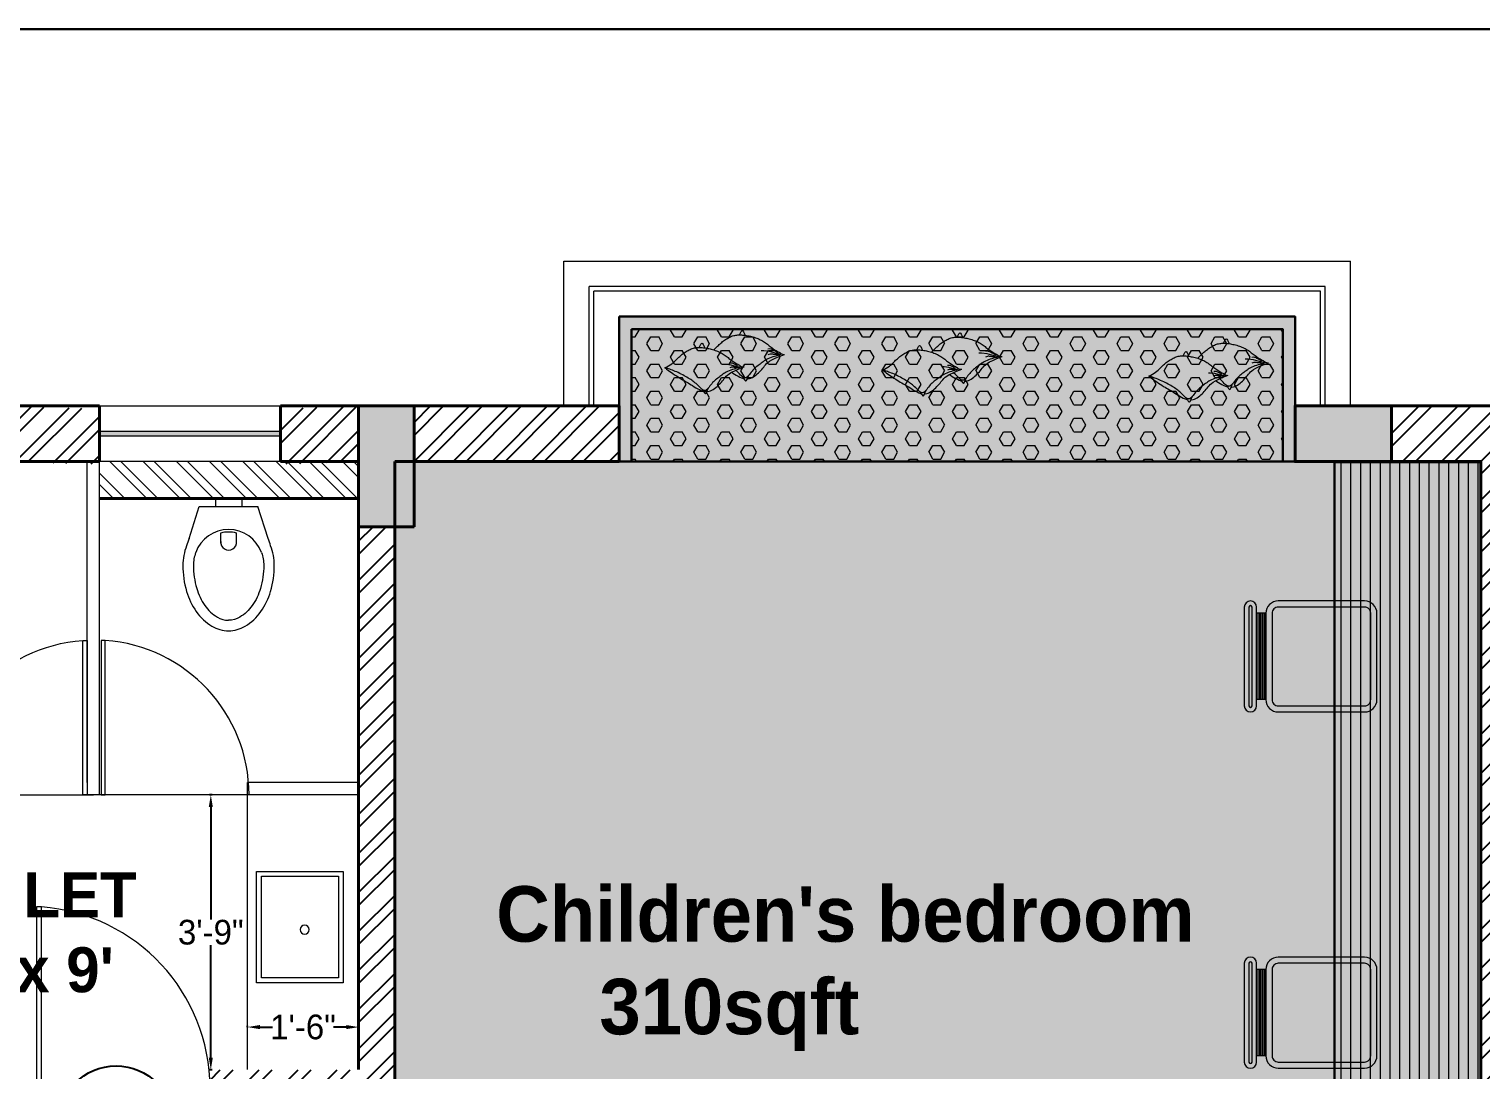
# Model space of a CAD drawing. Header units: feet. Extents: x 3576 to 8206, y -9151 to -6616.
# Drawn here: x 7391.1 to 7626.5, y -8132.9 to -7964.2 of the extents above; entities that cross this region are included whole.
import ezdxf

# ---------------------------------------------------------------- set-up
doc = ezdxf.new("R2010")
doc.units = ezdxf.units.FT
doc.header["$PDMODE"] = 2
doc.layers.get('0').update_dxf_attribs({"linetype": 'CONTINUOUS', "lineweight": 40})
doc.layers.get('Defpoints').update_dxf_attribs({"color": 90, "linetype": 'CONTINUOUS'})
for name, color, linetype, lineweight in [('1fr', 233, 'CONTINUOUS', 5), ('A-GFLR-MBND', 12, 'CONTINUOUS', 5), ('COLUMN', 254, 'CONTINUOUS', 30), ('d&w s', 240, 'CONTINUOUS', 0), ('furni', 36, 'CONTINUOUS', 20), ('Glass', 150, 'CONTINUOUS', 20), ('H2', 7, 'CONTINUOUS', 5), ('HACHT', 8, 'CONTINUOUS', 9), ('SANITARY WARE', 253, 'CONTINUOUS', 20), ('Wall1', 7, 'CONTINUOUS', 40), ('WINDOW', 180, 'CONTINUOUS', 9)]:
    doc.layers.add(name, color=color, linetype=linetype, lineweight=lineweight)
for name, color, linetype, lineweight, true_color in [('dimension', 7, 'CONTINUOUS', 5, 0x2b17de), ('F HATCH', 7, 'CONTINUOUS', 9, 0xae8d6f), ('h12', 7, 'CONTINUOUS', 5, 0x81cdee)]:
    doc.layers.add(name, color=color, linetype=linetype, lineweight=lineweight, true_color=true_color)
doc.styles.add('ROMANS', font='sanss___.ttf')
doc.styles.get("Standard").update_dxf_attribs({"font": 'GOTHIC.TTF'})
doc.dimstyles.new('dinesh', dxfattribs={"dimtxt": 4, "dimasz": 2, "dimexe": 0.2, "dimexo": 0.1, "dimgap": 0, "dimtad": 0, "dimtih": 1, "dimtoh": 1, "dimdec": 0, "dimzin": 0, "dimdsep": 46, "dimlunit": 4, "dimtxsty": 'Standard', "dimcen": 0, "dimclrd": 251, "dimclre": 251, "dimclrt": 256, "dimadec": 0, "dimazin": 0, "dimtfac": 0.5, "dimtdec": 0, "dimtofl": 0, "dimtmove": 0, "dimatfit": 2, "dimfxl": 0, "dimtolj": 1, "dimtzin": 0, "dimarcsym": 0})
pattern_1 = [(45, (7414.2005, -8034.3145), (-3.1626, 3.1626), []), (45, (7416.309, -8034.3145), (-3.1626, 3.1626), [])]

# ---------------------------------------------------------------- blocks, each defined once
blk = doc.blocks.new('d1')
at = {"color": 8, "lineweight": 0}
blk.add_lwpolyline([(6604.4634, 416.9161, 0.392554), (6605.3019, 416.0161)], format="xyb", dxfattribs=at)
blk.add_lwpolyline([(6604.4634, 416.9161), (6605.3634, 416.9161)], dxfattribs=at)
at = {"color": 1, "lineweight": 0}
blk.add_lwpolyline([(6605.3269, 416.0161), (6605.3269, 416.9161), (6605.3019, 416.9161), (6605.3019, 416.0161)], close=True, dxfattribs=at)
blk = doc.blocks.new('V-ch')
at = {"layer": '1fr'}
for p, q in [((-10.1, 7.83), (-11.6, 7.83)), ((-11.35, -6.17), (-11.35, 7.83)), ((-11.1, -6.17), (-11.1, 7.83)), ((-10.85, -6.17), (-10.85, 7.83)), ((-10.6, -6.17), (-10.6, 7.83)), ((-10.35, -6.17), (-10.35, 7.83)), ((-10.1, -6.17), (-10.1, 7.83)), ((-10.1, -6.17), (-11.6, -6.17))]:
    blk.add_line(p, q, dxfattribs=at)
for points in [[(-11.6, 8.83, 1), (-13.6, 8.83), (-13.6, -7.17, 1), (-11.6, -7.17)], [(-8.1, -8.17), (5.9, -8.17, 0.414214), (7.9, -6.17), (7.9, 7.83, 0.414214), (5.9, 9.83), (-8.1, 9.83, 0.414214), (-10.1, 7.83), (-10.1, -6.17, 0.414214)], [(-12.35, 8.83, 1), (-12.85, 8.83), (-12.85, -7.17, 1), (-12.35, -7.17)], [(-8.1, -7.17), (5.9, -7.17, 0.414214), (6.9, -6.17), (6.9, 7.83, 0.414214), (5.9, 8.83), (-8.1, 8.83, 0.414214), (-9.1, 7.83), (-9.1, -6.17, 0.414214)]]:
    blk.add_lwpolyline(points, format="xyb", close=True, dxfattribs=at)
blk = doc.blocks.new('hnj')
h = blk.add_hatch(color=254)
h.set_gradient(color1=(248, 219, 211), one_color=1, tint=1, name='CYLINDER')
h.paths.add_polyline_path([(9976.03, -2786.45), (9976.23, -2786.33), (9976.33, -2786.21), (9976.32, -2786.08), (9976.23, -2785.96), (9976.06, -2785.83), (9975.84, -2785.69), (9975.57, -2785.54), (9975.28, -2785.38), (9974.98, -2785.22), (9974.68, -2785.04), (9974.38, -2784.84), (9974.08, -2784.64), (9973.79, -2784.43), (9973.5, -2784.22), (9973.21, -2784), (9972.92, -2783.78), (9972.63, -2783.56), (9972.34, -2783.34), (9972.05, -2783.12), (9971.76, -2782.91), (9971.46, -2782.71), (9971.16, -2782.51), (9970.85, -2782.32), (9970.53, -2782.13), (9970.2, -2781.96), (9969.86, -2781.8), (9969.51, -2781.65), (9969.15, -2781.51), (9968.79, -2781.38), (9968.41, -2781.26), (9968.03, -2781.15), (9967.65, -2781.05), (9967.26, -2780.95), (9966.88, -2780.86), (9966.49, -2780.78), (9966.1, -2780.71), (9965.72, -2780.65), (9965.34, -2780.61), (9964.97, -2780.57), (9964.6, -2780.54), (9964.25, -2780.53), (9963.9, -2780.52), (9963.57, -2780.54), (9963.24, -2780.57), (9962.92, -2780.61), (9962.61, -2780.67), (9962.3, -2780.74), (9961.99, -2780.84), (9961.68, -2780.95), (9961.37, -2781.08), (9961.05, -2781.23), (9960.74, -2781.39), (9960.43, -2781.56), (9960.13, -2781.75), (9959.84, -2781.94), (9959.55, -2782.14), (9959.27, -2782.35), (9959, -2782.55), (9958.74, -2782.76), (9958.48, -2782.98), (9958.23, -2783.2), (9957.98, -2783.43), (9957.72, -2783.67), (9957.45, -2783.93), (9957.17, -2784.2), (9956.88, -2784.48), (9956.56, -2784.78), (9956.31, -2785), (9956.39, -2785.02), (9956.76, -2785.14), (9957.13, -2785.27), (9957.49, -2785.41), (9957.84, -2785.56), (9958.17, -2785.72), (9958.5, -2785.89), (9958.82, -2786.08), (9959.13, -2786.27), (9959.44, -2786.47), (9959.73, -2786.67), (9960.03, -2786.88), (9960.32, -2787.1), (9960.6, -2787.32), (9960.89, -2787.54), (9961.18, -2787.76), (9961.47, -2787.98), (9961.76, -2788.19), (9962.06, -2788.4), (9962.35, -2788.6), (9962.65, -2788.8), (9962.95, -2788.98), (9963.26, -2789.15), (9963.55, -2789.3), (9963.81, -2789.45), (9964.04, -2789.59), (9964.2, -2789.72), (9964.25, -2789.78, 0.18108), (9965.46, -2790.09), (9963.87, -2790.69), (9962.89, -2791.11), (9963.09, -2791.28), (9963.4, -2791.57), (9963.7, -2791.87), (9964, -2792.18), (9964.3, -2792.49), (9964.6, -2792.78), (9964.89, -2793.02), (9965.18, -2793.21), (9965.46, -2793.33), (9965.73, -2793.36), (9965.99, -2793.3), (9966.24, -2793.15), (9966.49, -2792.93), (9966.74, -2792.65), (9966.99, -2792.34), (9967.24, -2792), (9967.5, -2791.66), (9967.77, -2791.32), (9968.05, -2791.01), (9968.34, -2790.72), (9968.63, -2790.44), (9968.93, -2790.18), (9969.24, -2789.93), (9969.55, -2789.69), (9969.85, -2789.45), (9970.16, -2789.22), (9970.46, -2788.98), (9970.77, -2788.75), (9971.08, -2788.52), (9971.4, -2788.29), (9971.75, -2788.07), (9972.12, -2787.85), (9972.52, -2787.65), (9972.95, -2787.46), (9973.43, -2787.29), (9973.92, -2787.12), (9974.42, -2786.97), (9974.9, -2786.83), (9975.34, -2786.7), (9975.72, -2786.57)])
h.paths.add_polyline_path([(9961.47, -2787.98), (9961.18, -2787.76), (9960.89, -2787.54), (9960.6, -2787.32), (9960.32, -2787.1), (9960.03, -2786.88), (9959.73, -2786.67), (9959.44, -2786.47), (9959.13, -2786.27), (9958.82, -2786.08), (9958.5, -2785.89), (9958.17, -2785.72), (9957.84, -2785.56), (9957.49, -2785.41), (9957.13, -2785.27), (9956.76, -2785.14), (9956.39, -2785.02), (9956.01, -2784.91), (9955.63, -2784.81), (9955.24, -2784.71), (9954.85, -2784.62), (9954.46, -2784.55), (9954.08, -2784.48), (9953.69, -2784.42), (9953.31, -2784.37), (9952.94, -2784.33), (9952.58, -2784.3), (9952.22, -2784.29), (9951.88, -2784.29), (9951.55, -2784.3), (9951.22, -2784.33), (9950.9, -2784.37), (9950.58, -2784.43), (9950.27, -2784.51), (9949.96, -2784.6), (9949.65, -2784.71), (9949.34, -2784.84), (9949.03, -2784.99), (9948.72, -2785.15), (9948.41, -2785.33), (9948.11, -2785.51), (9947.81, -2785.7), (9947.52, -2785.9), (9947.24, -2786.11), (9946.97, -2786.31), (9946.71, -2786.52), (9946.46, -2786.74), (9946.21, -2786.96), (9945.95, -2787.19), (9945.69, -2787.43), (9945.43, -2787.69), (9945.15, -2787.96), (9944.85, -2788.24), (9944.54, -2788.54), (9944.2, -2788.84), (9943.82, -2789.15), (9943.39, -2789.45), (9942.91, -2789.76), (9942.38, -2790.05), (9941.76, -2790.34), (9942, -2790.41), (9942.04, -2790.42), (9942.17, -2790.45), (9942.36, -2790.51), (9942.61, -2790.59), (9942.91, -2790.68), (9943.24, -2790.79), (9943.61, -2790.92), (9944.01, -2791.06), (9944.44, -2791.22), (9944.87, -2791.4), (9945.32, -2791.59), (9945.77, -2791.79), (9946.22, -2792.01), (9946.66, -2792.23), (9947.1, -2792.46), (9947.53, -2792.7), (9947.95, -2792.94), (9948.35, -2793.17), (9948.74, -2793.41), (9949.11, -2793.63), (9949.47, -2793.85), (9949.81, -2794.07), (9950.13, -2794.3), (9950.45, -2794.53), (9950.76, -2794.78), (9951.07, -2795.04), (9951.37, -2795.33), (9951.68, -2795.63), (9951.98, -2795.95), (9952.28, -2796.25), (9952.57, -2796.54), (9952.87, -2796.78), (9953.15, -2796.97), (9953.43, -2797.09), (9953.7, -2797.13), (9953.96, -2797.06), (9954.22, -2796.91), (9954.47, -2796.69), (9954.72, -2796.42), (9954.97, -2796.1), (9955.22, -2795.76), (9955.48, -2795.42), (9955.75, -2795.08), (9956.02, -2794.77), (9956.31, -2794.48), (9956.61, -2794.2), (9956.91, -2793.94), (9957.21, -2793.69), (9957.52, -2793.45), (9957.83, -2793.22), (9958.13, -2792.98), (9958.44, -2792.74), (9958.74, -2792.51), (9959.05, -2792.28), (9959.38, -2792.05), (9959.72, -2791.83), (9960.09, -2791.61), (9960.49, -2791.41), (9960.93, -2791.22), (9961.4, -2791.05), (9961.9, -2790.89), (9962.39, -2790.74), (9962.87, -2790.59), (9963.31, -2790.46), (9963.7, -2790.33), (9964, -2790.21), (9964.21, -2790.09), (9964.3, -2789.97), (9964.3, -2789.84), (9964.2, -2789.72), (9964.04, -2789.59), (9963.81, -2789.45), (9963.55, -2789.3), (9963.26, -2789.15), (9962.95, -2788.98), (9962.65, -2788.8), (9962.35, -2788.6), (9962.06, -2788.4), (9961.76, -2788.19)])
h = blk.add_hatch(color=254)
h.set_gradient(color1=(248, 219, 211), one_color=1, tint=1, name='CYLINDER')
h.paths.add_polyline_path([(9970.66, -2790.82), (9970.95, -2790.48), (9971.24, -2790.13), (9971.51, -2789.79), (9971.77, -2789.45), (9972.07, -2789.1), (9972.46, -2788.74), (9972.98, -2788.35), (9973.7, -2787.93), (9974.65, -2787.46), (9975.9, -2786.93), (9977.49, -2786.33, -0.18108), (9976.27, -2786.02), (9976.32, -2786.08), (9976.33, -2786.21), (9976.23, -2786.33), (9976.03, -2786.45), (9975.72, -2786.57), (9975.34, -2786.7), (9974.9, -2786.83), (9974.42, -2786.97), (9973.92, -2787.12), (9973.43, -2787.29), (9972.95, -2787.46), (9972.52, -2787.65), (9972.12, -2787.85), (9971.75, -2788.07), (9971.4, -2788.29), (9971.08, -2788.52), (9970.77, -2788.75), (9970.46, -2788.98), (9970.16, -2789.22), (9969.85, -2789.45), (9969.55, -2789.69), (9969.24, -2789.93), (9968.93, -2790.18), (9968.63, -2790.44), (9968.34, -2790.72), (9968.05, -2791.01), (9967.77, -2791.32), (9967.5, -2791.66), (9967.24, -2792), (9966.99, -2792.34), (9966.74, -2792.65), (9966.62, -2792.79), (9966.41, -2793.42), (9966.33, -2793.66), (9966.56, -2793.65), (9967, -2793.56), (9967.43, -2793.42), (9967.84, -2793.23), (9968.23, -2793), (9968.62, -2792.74), (9968.99, -2792.45), (9969.34, -2792.15), (9969.69, -2791.83), (9970.03, -2791.5), (9970.35, -2791.17)])
h.paths.add_polyline_path([(9963.7, -2791.87), (9963.4, -2791.57), (9963.09, -2791.28), (9962.89, -2791.11), (9962.63, -2791.22), (9961.72, -2791.67), (9962.08, -2791.9), (9962.57, -2792.21), (9963.08, -2792.52), (9963.59, -2792.81), (9964.11, -2793.09), (9964.62, -2793.32), (9965.13, -2793.51), (9965.28, -2793.54), (9965.33, -2793.63), (9965.59, -2794), (9965.79, -2794.22), (9965.96, -2794.27), (9966.1, -2794.15), (9966.25, -2793.87), (9966.41, -2793.42), (9966.62, -2792.79), (9966.49, -2792.93), (9966.24, -2793.15), (9965.99, -2793.3), (9965.73, -2793.36), (9965.46, -2793.33), (9965.18, -2793.21), (9964.89, -2793.02), (9964.6, -2792.78), (9964.3, -2792.49), (9964, -2792.18)])
h.paths.add_polyline_path([(9961.67, -2791.69), (9962.63, -2791.22), (9963.87, -2790.69), (9965.46, -2790.09, -0.18108), (9964.25, -2789.78), (9964.3, -2789.84), (9964.3, -2789.97), (9964.21, -2790.09), (9964, -2790.21), (9963.7, -2790.33), (9963.31, -2790.46), (9962.87, -2790.59), (9962.39, -2790.74), (9961.9, -2790.89), (9961.4, -2791.05), (9960.93, -2791.22), (9960.49, -2791.41), (9960.09, -2791.61), (9959.72, -2791.83), (9959.38, -2792.05), (9959.05, -2792.28), (9958.74, -2792.51), (9958.44, -2792.74), (9958.13, -2792.98), (9957.83, -2793.22), (9957.52, -2793.45), (9957.21, -2793.69), (9956.91, -2793.94), (9956.61, -2794.2), (9956.31, -2794.48), (9956.02, -2794.77), (9955.75, -2795.08), (9955.48, -2795.42), (9955.22, -2795.76), (9954.97, -2796.1), (9954.72, -2796.42), (9954.59, -2796.55), (9954.39, -2797.18), (9954.3, -2797.42), (9954.53, -2797.41), (9954.98, -2797.32), (9955.4, -2797.18), (9955.81, -2796.99), (9956.21, -2796.76), (9956.59, -2796.5), (9956.96, -2796.22), (9957.32, -2795.91), (9957.67, -2795.59), (9958, -2795.26), (9958.32, -2794.93), (9958.63, -2794.58), (9958.93, -2794.24), (9959.21, -2793.89), (9959.48, -2793.55), (9959.74, -2793.21), (9960.04, -2792.86), (9960.43, -2792.5), (9960.96, -2792.11)])
h.paths.add_polyline_path([(9950.13, -2794.3), (9949.81, -2794.07), (9949.47, -2793.85), (9949.11, -2793.63), (9948.74, -2793.41), (9948.35, -2793.17), (9947.95, -2792.94), (9947.53, -2792.7), (9947.1, -2792.46), (9946.66, -2792.23), (9946.22, -2792.01), (9945.77, -2791.79), (9945.32, -2791.59), (9944.87, -2791.4), (9944.44, -2791.22), (9944.01, -2791.06), (9943.61, -2790.92), (9943.24, -2790.79), (9942.91, -2790.68), (9942.61, -2790.59), (9942.36, -2790.51), (9942.17, -2790.45), (9942.04, -2790.42), (9941.96, -2790.41), (9941.95, -2790.43), (9942, -2790.48), (9942.12, -2790.57), (9942.31, -2790.71), (9942.57, -2790.9), (9942.9, -2791.14), (9943.29, -2791.41), (9943.73, -2791.73), (9944.2, -2792.06), (9944.7, -2792.4), (9945.21, -2792.74), (9945.71, -2793.07), (9946.19, -2793.38), (9946.65, -2793.67), (9947.08, -2793.92), (9947.5, -2794.16), (9947.91, -2794.39), (9948.31, -2794.62), (9948.72, -2794.85), (9949.15, -2795.1), (9949.59, -2795.37), (9950.06, -2795.66), (9950.55, -2795.97), (9951.05, -2796.28), (9951.57, -2796.57), (9952.08, -2796.85), (9952.6, -2797.08), (9953.11, -2797.27), (9953.25, -2797.3), (9953.31, -2797.39), (9953.57, -2797.76), (9953.77, -2797.98), (9953.93, -2798.03), (9954.08, -2797.92), (9954.22, -2797.63), (9954.39, -2797.18), (9954.59, -2796.55), (9954.47, -2796.69), (9954.22, -2796.91), (9953.96, -2797.06), (9953.7, -2797.13), (9953.43, -2797.09), (9953.15, -2796.97), (9952.87, -2796.78), (9952.57, -2796.54), (9952.28, -2796.25), (9951.98, -2795.95), (9951.68, -2795.63), (9951.37, -2795.33), (9951.07, -2795.04), (9950.76, -2794.78), (9950.45, -2794.53)])
at = {"lineweight": 5}
h = blk.add_hatch(dxfattribs=at)
h.set_pattern_fill('AR-SAND', color=65, scale=0.2, style=0)
h.set_pattern_definition([(37.5, (9903.2384, -2852.0086), (-0.0125987, 0.3853648), [0, -0.304, 0, -0.34, 0, -0.325]), (7.5, (9903.2384, -2852.0086), (0.3539553, 0.5644292), [0, -0.164, 0, -0.274, 0, -0.105]), (327.5, (9902.9924, -2852.0086), (0.6228284, 0.0011318), [0, -0.1, 0, -0.36, 0, -0.47]), (317.5, (9902.9924, -2852.0086), (0.6012253, 0.175535), [0, -0.05, 0, -0.236, 0, -0.27])])
h.paths.add_polyline_path([(9972.48, -2789.61, -0.072576), (9977.49, -2786.33), (9975.9, -2786.93), (9974.65, -2787.46), (9973.7, -2787.93), (9972.98, -2788.35), (9972.46, -2788.74), (9972.07, -2789.1), (9971.77, -2789.45), (9971.51, -2789.79), (9971.24, -2790.13), (9970.95, -2790.48), (9970.66, -2790.82), (9970.35, -2791.17), (9970.03, -2791.5), (9969.69, -2791.83), (9969.34, -2792.15), (9968.99, -2792.45), (9968.62, -2792.74), (9968.23, -2793), (9967.84, -2793.23), (9967.43, -2793.42), (9967, -2793.56), (9966.56, -2793.65), (9966.33, -2793.66), (9966.25, -2793.87, 0.336829)])
h.paths.add_polyline_path([(9962.57, -2792.21), (9962.08, -2791.9), (9961.72, -2791.67), (9961.67, -2791.69), (9960.96, -2792.11), (9960.43, -2792.5), (9960.04, -2792.86), (9959.74, -2793.21), (9959.48, -2793.55), (9959.21, -2793.89), (9958.93, -2794.24), (9958.63, -2794.58), (9958.32, -2794.93), (9958, -2795.26), (9957.67, -2795.59), (9957.59, -2795.66, -0.142492), (9963.59, -2792.81), (9963.08, -2792.52)])
at = {"color": 65}
blk.add_line((9942, -2790.41), (9941.76, -2790.34), dxfattribs=at)
at = {"color": 65, "lineweight": 5}
for points in [[(9952.04, -2784.28), (9952.3, -2783.72), (9952.51, -2783.32), (9952.68, -2783.08), (9952.84, -2783.01), (9953, -2783.1), (9953.18, -2783.36), (9953.4, -2783.79), (9953.68, -2784.39)], [(9956.31, -2785), (9956.56, -2784.78), (9956.88, -2784.48), (9957.17, -2784.2), (9957.45, -2783.93), (9957.72, -2783.67), (9957.98, -2783.43), (9958.23, -2783.2), (9958.48, -2782.98), (9958.74, -2782.76), (9959, -2782.55), (9959.27, -2782.35), (9959.55, -2782.14), (9959.84, -2781.94), (9960.13, -2781.75), (9960.43, -2781.56), (9960.74, -2781.39), (9961.05, -2781.23), (9961.37, -2781.08), (9961.68, -2780.95), (9961.99, -2780.84), (9962.3, -2780.74), (9962.61, -2780.67), (9962.92, -2780.61), (9963.24, -2780.57), (9963.57, -2780.54), (9963.9, -2780.52), (9964.25, -2780.53), (9964.6, -2780.54), (9964.97, -2780.57), (9965.34, -2780.61), (9965.72, -2780.65), (9966.1, -2780.71), (9966.49, -2780.78), (9966.88, -2780.86), (9967.26, -2780.95), (9967.65, -2781.05), (9968.03, -2781.15), (9968.41, -2781.26), (9968.79, -2781.38), (9969.15, -2781.51), (9969.51, -2781.65), (9969.86, -2781.8), (9970.2, -2781.96), (9970.53, -2782.13), (9970.85, -2782.32), (9971.16, -2782.51), (9971.46, -2782.71), (9971.76, -2782.91), (9972.05, -2783.12), (9972.34, -2783.34), (9972.63, -2783.56), (9972.92, -2783.78), (9973.21, -2784), (9973.5, -2784.22), (9973.79, -2784.43), (9974.08, -2784.64), (9974.38, -2784.84), (9974.68, -2785.04), (9974.98, -2785.22), (9975.28, -2785.38), (9975.57, -2785.54), (9975.84, -2785.69), (9976.06, -2785.83), (9976.23, -2785.96), (9976.32, -2786.08), (9976.33, -2786.21), (9976.23, -2786.33), (9976.03, -2786.45), (9975.72, -2786.57), (9975.34, -2786.7), (9974.9, -2786.83), (9974.42, -2786.97), (9973.92, -2787.12), (9973.43, -2787.29), (9972.95, -2787.46), (9972.52, -2787.65), (9972.12, -2787.85), (9971.75, -2788.07), (9971.4, -2788.29), (9971.08, -2788.52), (9970.77, -2788.75), (9970.46, -2788.98), (9970.16, -2789.22), (9969.85, -2789.45), (9969.55, -2789.69), (9969.24, -2789.93), (9968.93, -2790.18), (9968.63, -2790.44), (9968.34, -2790.72), (9968.05, -2791.01), (9967.77, -2791.32), (9967.5, -2791.66), (9967.24, -2792), (9966.99, -2792.34), (9966.74, -2792.65), (9966.49, -2792.93), (9966.24, -2793.15), (9965.99, -2793.3), (9965.73, -2793.36), (9965.46, -2793.33), (9965.18, -2793.21), (9964.89, -2793.02), (9964.6, -2792.78), (9964.3, -2792.49), (9964, -2792.18), (9963.7, -2791.87), (9963.4, -2791.57), (9963.09, -2791.28), (9962.85, -2791.07)], [(9964.06, -2780.52), (9964.33, -2779.96), (9964.54, -2779.56), (9964.71, -2779.32), (9964.86, -2779.25), (9965.02, -2779.34), (9965.2, -2779.6), (9965.42, -2780.03), (9965.71, -2780.63)], [(9941.76, -2790.34), (9942.38, -2790.05), (9942.91, -2789.76), (9943.39, -2789.45), (9943.82, -2789.15), (9944.2, -2788.84), (9944.54, -2788.54), (9944.85, -2788.24), (9945.15, -2787.96), (9945.43, -2787.69), (9945.69, -2787.43), (9945.95, -2787.19), (9946.21, -2786.96), (9946.46, -2786.74), (9946.71, -2786.52), (9946.97, -2786.31), (9947.24, -2786.11), (9947.52, -2785.9), (9947.81, -2785.7), (9948.11, -2785.51), (9948.41, -2785.33), (9948.72, -2785.15), (9949.03, -2784.99), (9949.34, -2784.84), (9949.65, -2784.71), (9949.96, -2784.6), (9950.27, -2784.51), (9950.58, -2784.43), (9950.9, -2784.37), (9951.22, -2784.33), (9951.55, -2784.3), (9951.88, -2784.29), (9952.22, -2784.29), (9952.58, -2784.3), (9952.94, -2784.33), (9953.31, -2784.37), (9953.69, -2784.42), (9954.08, -2784.48), (9954.46, -2784.55), (9954.85, -2784.62), (9955.24, -2784.71), (9955.63, -2784.81), (9956.01, -2784.91), (9956.39, -2785.02), (9956.76, -2785.14), (9957.13, -2785.27), (9957.49, -2785.41), (9957.84, -2785.56), (9958.17, -2785.72), (9958.5, -2785.89), (9958.82, -2786.08), (9959.13, -2786.27), (9959.44, -2786.47), (9959.73, -2786.67), (9960.03, -2786.88), (9960.32, -2787.1), (9960.6, -2787.32), (9960.89, -2787.54), (9961.18, -2787.76), (9961.47, -2787.98), (9961.76, -2788.19), (9962.06, -2788.4), (9962.35, -2788.6), (9962.65, -2788.8), (9962.95, -2788.98), (9963.26, -2789.15), (9963.55, -2789.3), (9963.81, -2789.45), (9964.04, -2789.59), (9964.2, -2789.72), (9964.3, -2789.84), (9964.3, -2789.97), (9964.21, -2790.09), (9964, -2790.21), (9963.7, -2790.33), (9963.31, -2790.46), (9962.87, -2790.59), (9962.39, -2790.74), (9961.9, -2790.89), (9961.4, -2791.05), (9960.93, -2791.22), (9960.49, -2791.41), (9960.09, -2791.61), (9959.72, -2791.83), (9959.38, -2792.05), (9959.05, -2792.28), (9958.74, -2792.51), (9958.44, -2792.74), (9958.13, -2792.98), (9957.83, -2793.22), (9957.52, -2793.45), (9957.21, -2793.69), (9956.91, -2793.94), (9956.61, -2794.2), (9956.31, -2794.48), (9956.02, -2794.77), (9955.75, -2795.08), (9955.48, -2795.42), (9955.22, -2795.76), (9954.97, -2796.1), (9954.72, -2796.42), (9954.47, -2796.69), (9954.22, -2796.91), (9953.96, -2797.06), (9953.7, -2797.13), (9953.43, -2797.09), (9953.15, -2796.97), (9952.87, -2796.78), (9952.57, -2796.54), (9952.28, -2796.25), (9951.98, -2795.95), (9951.68, -2795.63), (9951.37, -2795.33), (9951.07, -2795.04), (9950.76, -2794.78), (9950.45, -2794.53), (9950.13, -2794.3), (9949.81, -2794.07), (9949.47, -2793.85), (9949.11, -2793.63), (9948.74, -2793.41), (9948.35, -2793.17), (9947.95, -2792.94), (9947.53, -2792.7), (9947.1, -2792.46), (9946.66, -2792.23), (9946.22, -2792.01), (9945.77, -2791.79), (9945.32, -2791.59), (9944.87, -2791.4), (9944.44, -2791.22), (9944.01, -2791.06), (9943.61, -2790.92), (9943.24, -2790.79), (9942.91, -2790.68), (9942.61, -2790.59), (9942.36, -2790.51), (9942.17, -2790.45), (9942.04, -2790.42), (9941.96, -2790.41), (9941.95, -2790.43), (9942, -2790.48), (9942.12, -2790.57), (9942.31, -2790.71), (9942.57, -2790.9), (9942.9, -2791.14), (9943.29, -2791.41), (9943.73, -2791.73), (9944.2, -2792.06), (9944.7, -2792.4), (9945.21, -2792.74), (9945.71, -2793.07), (9946.19, -2793.38), (9946.65, -2793.67), (9947.08, -2793.92), (9947.5, -2794.16), (9947.91, -2794.39), (9948.31, -2794.62), (9948.72, -2794.85), (9949.15, -2795.1), (9949.59, -2795.37), (9950.06, -2795.66), (9950.55, -2795.97), (9951.05, -2796.28), (9951.57, -2796.57), (9952.08, -2796.85), (9952.6, -2797.08), (9953.11, -2797.27), (9953.3, -2797.31)], [(9966.33, -2793.66), (9966.56, -2793.65), (9967, -2793.56), (9967.43, -2793.42), (9967.84, -2793.23), (9968.23, -2793), (9968.62, -2792.74), (9968.99, -2792.45), (9969.34, -2792.15), (9969.69, -2791.83), (9970.03, -2791.5), (9970.35, -2791.17), (9970.66, -2790.82), (9970.95, -2790.48), (9971.24, -2790.13), (9971.51, -2789.79), (9971.77, -2789.45), (9972.07, -2789.1), (9972.46, -2788.74), (9972.98, -2788.35), (9973.7, -2787.93), (9974.65, -2787.46), (9975.9, -2786.93), (9977.49, -2786.33)], [(9976.28, -2786.27), (9975.06, -2786.09), (9972.95, -2785.51), (9971.3, -2785.32), (9970.49, -2785.32)], [(9954.3, -2797.42), (9954.53, -2797.41), (9954.98, -2797.32), (9955.4, -2797.18), (9955.81, -2796.99), (9956.21, -2796.76), (9956.59, -2796.5), (9956.96, -2796.22), (9957.32, -2795.91), (9957.67, -2795.59), (9958, -2795.26), (9958.32, -2794.93), (9958.63, -2794.58), (9958.93, -2794.24), (9959.21, -2793.89), (9959.48, -2793.55), (9959.74, -2793.21), (9960.04, -2792.86), (9960.43, -2792.5), (9960.96, -2792.11), (9961.67, -2791.69), (9962.63, -2791.22), (9963.87, -2790.69), (9965.46, -2790.09)], [(9964.17, -2790.16), (9963.2, -2790.02), (9961.51, -2789.55), (9960.19, -2789.4), (9959.54, -2789.4)], [(9961.71, -2791.67), (9962.08, -2791.9), (9962.57, -2792.21), (9963.08, -2792.52), (9963.59, -2792.81), (9964.11, -2793.09), (9964.62, -2793.32), (9965.13, -2793.51), (9965.28, -2793.54)], [(9965, -2793.11), (9965.33, -2793.63), (9965.59, -2794), (9965.79, -2794.22), (9965.96, -2794.27), (9966.1, -2794.15), (9966.25, -2793.87), (9966.41, -2793.42), (9966.62, -2792.79)], [(9952.98, -2796.87), (9953.31, -2797.39), (9953.57, -2797.76), (9953.77, -2797.98), (9953.93, -2798.03), (9954.08, -2797.92), (9954.22, -2797.63), (9954.39, -2797.18), (9954.59, -2796.55)]]:
    blk.add_lwpolyline(points, dxfattribs=at)
for points in [[(9975.51, -2785.89, 0.004353), (9975.05, -2785.6, 0.006705), (9974.74, -2785.43, 0.002942), (9974.27, -2785.17, 0.002828), (9973.78, -2784.91, 0.089693), (9973.33, -2784.76, 0.050317), (9972.49, -2784.74)], [(9975.43, -2786.45, -0.005241), (9974.85, -2786.4, -0.007542), (9974.45, -2786.36, -0.006372), (9973.93, -2786.3, 0.00733), (9973.47, -2786.24, 0.096857), (9973.13, -2786.27, 0.050504), (9972.51, -2786.51)], [(9963.56, -2789.85, 0.004353), (9963.19, -2789.63, 0.006705), (9962.94, -2789.49, 0.002942), (9962.57, -2789.28, 0.002828), (9962.18, -2789.07, 0.089693), (9961.82, -2788.95, 0.050317), (9961.14, -2788.94)], [(9963.5, -2790.3, -0.005241), (9963.03, -2790.27, -0.007542), (9962.71, -2790.24, -0.006372), (9962.29, -2790.18, 0.00733), (9961.93, -2790.14, 0.096857), (9961.65, -2790.16, 0.050504), (9961.16, -2790.35)]]:
    blk.add_lwpolyline(points, format="xyb", dxfattribs=at)
for centre in [(9977.29, -2784.55), (9965.27, -2788.31)]:
    blk.add_arc(centre, 1.79, 235.2278, 276.2833, dxfattribs=at)
blk = doc.blocks.new('BASIN')
at = {"lineweight": 18}
for points in [[(4929.83, -770.1), (4929.83, -784.13), (4947.86, -784.13), (4947.86, -770.1)], [(4930.61, -770.88), (4930.61, -783.35), (4947.08, -783.35), (4947.08, -770.88)]]:
    blk.add_lwpolyline(points, close=True, dxfattribs=at)
blk.add_circle((4939.25, -777.89), 0.728, dxfattribs=at)
blk = doc.blocks.new('*D203')
at = {"layer": 'Defpoints', "color": 0, "lineweight": 40, "transparency": 16777216}
for p in [(7426.53, -8125.98), (7444.53, -8125.48), (7444.53, -8125.98)]:
    blk.add_point(p, dxfattribs=at)
at = {"layer": 'H2', "color": 251, "lineweight": -2, "transparency": 16777216}
for p, q in [((7426.53, -8125.98), (7426.53, -8125.78)), ((7428.53, -8125.98), (7430.57, -8125.98)), ((7442.53, -8125.98), (7440.49, -8125.98)), ((7444.53, -8125.78), (7444.53, -8126.18))]:
    blk.add_line(p, q, dxfattribs=at)
at = {"layer": 'H2', "color": 251, "lineweight": 40, "transparency": 16777216}
for points in [[(7428.53, -8125.64), (7428.53, -8126.31), (7426.53, -8125.98)], [(7442.53, -8125.64), (7442.53, -8126.31), (7444.53, -8125.98)]]:
    blk.add_solid(points, dxfattribs=at)
at = {"layer": 'H2', "transparency": 16777216, "insert": (7435.53, -8125.98), "char_height": 4, "attachment_point": 5}
blk.add_mtext('\\A1;1\'-6"', dxfattribs=at)
blk = doc.blocks.new('*D204')
at = {"layer": 'Defpoints', "color": 0, "lineweight": 40, "transparency": 16777216}
for p in [(7427.92, -8088.31), (7420.58, -8132.92), (7424.81, -8132.92)]:
    blk.add_point(p, dxfattribs=at)
at = {"layer": 'H2', "color": 251, "lineweight": -2, "transparency": 16777216}
for p, q in [((7420.78, -8088.31), (7420.38, -8088.31)), ((7420.58, -8090.31), (7420.58, -8108.52)), ((7420.58, -8130.92), (7420.58, -8112.72)), ((7420.78, -8132.92), (7420.38, -8132.92))]:
    blk.add_line(p, q, dxfattribs=at)
at = {"layer": 'H2', "color": 251, "lineweight": 40, "transparency": 16777216}
for points in [[(7420.25, -8090.31), (7420.91, -8090.31), (7420.58, -8088.31)], [(7420.25, -8130.92), (7420.91, -8130.92), (7420.58, -8132.92)]]:
    blk.add_solid(points, dxfattribs=at)
at = {"layer": 'H2', "transparency": 16777216, "insert": (7420.58, -8110.62), "char_height": 4, "attachment_point": 5}
blk.add_mtext('\\A1;3\'-9"', dxfattribs=at)
blk = doc.blocks.new('co')
for p, q in [((47514.46, 4335.12), (47516.1, 4340.28)), ((47516.1, 4340.28), (47525.62, 4340.28)), ((47518.81, 4340.28), (47518.81, 4341.59)), ((47523.04, 4340.28), (47523.04, 4341.59)), ((47527.26, 4335.12), (47525.62, 4340.28)), ((47519.59, 4334.36), (47519.59, 4336.01)), ((47522.13, 4334.36), (47522.13, 4336.01))]:
    blk.add_line(p, q)
for points in [[(47514.46, 4335.12, 0.027971), (47514.05, 4333.94, 0.092133), (47513.45, 4330.75, 0.07067), (47514.05, 4326.55, 0.082314), (47515.62, 4323.26, 0.106842), (47518.17, 4320.9, 0.13438), (47520.86, 4320.16, 0.13438), (47523.54, 4320.9, 0.106842), (47526.1, 4323.26, 0.082314), (47527.67, 4326.55, 0.07067), (47528.27, 4330.75)], [(47528.27, 4330.75, 0.092133), (47527.67, 4333.94, 0.027971), (47527.26, 4335.12)], [(47515.52, 4332.84, 0.085767), (47515.16, 4330.75, 0.07067), (47515.69, 4327.03, 0.082314), (47517.02, 4324.24, 0.106842), (47519.04, 4322.37, 0.13438), (47520.86, 4321.87)], [(47526.2, 4332.84, -0.085767), (47526.56, 4330.75, -0.07067), (47526.03, 4327.03, -0.082314), (47524.7, 4324.24, -0.106842), (47522.68, 4322.37, -0.13438), (47520.86, 4321.87)]]:
    blk.add_lwpolyline(points, format="xyb")
for centre, radius, start, end in [((47520.86, 4330.91), 5.67, 19.8717, 160.1283), ((47520.86, 4330.91), 5.25, 76.0072, 103.9928), ((47520.86, 4334.5), 1.28, 173.6083, 6.3917)]:
    blk.add_arc(centre, radius, start, end)
blk = doc.blocks.new('TRRTRT')
at = {"color": 8, "lineweight": 0}
blk.add_lwpolyline([(3247.07, -7773.95, 0.392554), (3219.73, -7744.6)], format="xyb", dxfattribs=at)
blk.add_lwpolyline([(3247.07, -7773.95), (3217.72, -7773.95)], dxfattribs=at)
at = {"layer": 'Glass', "lineweight": 0}
blk.add_lwpolyline([(3218.91, -7744.6), (3218.91, -7773.95), (3219.73, -7773.95), (3219.73, -7744.6)], close=True, dxfattribs=at)

msp = doc.modelspace()

# ---------------------------------------------------------------- hatches: boundary and pattern name
at = {"layer": 'COLUMN', "lineweight": 25}
h = msp.add_hatch(dxfattribs=at)
h.set_pattern_fill('ANSI32', color=32, scale=0.469565, style=0)
h.set_pattern_definition(pattern_1)
h.paths.add_polyline_path([(7402.5266, -8025.7058), (7385.345, -8025.3145), (7385.345, -8034.3145), (7402.5266, -8034.7058)])
h = msp.add_hatch(dxfattribs=at)
h.set_pattern_fill('ANSI32', color=32, scale=0.469565, style=0)
h.set_pattern_definition(pattern_1)
h.paths.add_polyline_path([(7431.8744, -8025.7058), (7444.5266, -8025.3145), (7444.5266, -8034.3145), (7431.8744, -8034.7058)])
at = {"layer": 'COLUMN'}
for points in [[(7453.5266, -8025.3145), (7444.5266, -8025.3145), (7444.5266, -8044.8797), (7453.5266, -8044.8797)], [(7596.3527, -8034.3145), (7612.0049, -8034.3145), (7612.0049, -8025.3145), (7596.3527, -8025.3145)]]:
    msp.add_hatch(color=256, dxfattribs=at).paths.add_polyline_path(points)
at = {"layer": 'COLUMN', "lineweight": 25}
h = msp.add_hatch(dxfattribs=at)
h.set_pattern_fill('ANSI32', color=32, scale=0.469565, style=0)
h.set_pattern_definition([(45, (7453.5266, -8034.3145), (-3.1626, 3.1626), []), (45, (7455.635, -8034.3145), (-3.1626, 3.1626), [])])
h.paths.add_polyline_path([(7486.7875, -8025.3145), (7453.5266, -8025.3145), (7453.5266, -8034.3145), (7486.7875, -8034.3145)])
h = msp.add_hatch(dxfattribs=at)
h.set_pattern_fill('ANSI32', color=32, scale=0.469565, style=0)
h.set_pattern_definition([(45, (7612.005, -8156.274), (-3.16261, 3.16261), []), (45, (7614.1133, -8156.274), (-3.16261, 3.16261), [])])
h.paths.add_polyline_path([(7635.4831, -8025.3145), (7612.0049, -8025.3145), (7612.0049, -8034.3145), (7626.4831, -8034.3145), (7626.4831, -8156.274), (7635.4831, -8156.274)])
at = {"layer": 'COLUMN', "lineweight": 40}
msp.add_hatch(color=150, dxfattribs=at).paths.add_polyline_path([(7431.8744, -8029.4232), (7402.5266, -8029.4232), (7402.5266, -8030.2058), (7431.8744, -8030.2058)])
at = {"layer": 'COLUMN', "lineweight": 25}
h = msp.add_hatch(dxfattribs=at)
h.set_pattern_fill('ANSI32', color=32, scale=0.469565, style=0)
h.set_pattern_definition([(45, (7420.4614, -8191.4914), (-3.16261, 3.16261), []), (45, (7422.57, -8191.4914), (-3.16261, 3.16261), [])])
h.paths.add_polyline_path([(7444.5266, -8184.8236), (7450.3962, -8184.8236), (7450.3962, -8044.8797), (7444.5266, -8044.8797), (7444.5266, -8132.9232), (7420.4614, -8132.9232), (7420.4614, -8138.7928), (7444.5266, -8138.7928)])
at = {"layer": 'F HATCH', "ltscale": 0.125}
h = msp.add_hatch(dxfattribs=at)
h.set_pattern_fill('HEX', color=256, scale=0.4, style=0)
h.set_pattern_definition([(0, (-2433.1298, -2382.8708), (0, 2.199704), [1.27, -2.54]), (120, (-2433.1298, -2382.8708), (-1.90499954, -1.099852), [1.27, -2.54]), (60, (-2431.8598, -2382.8708), (-1.90499954, 1.099852), [1.27, -2.54])])
h.paths.add_polyline_path([(7488.7875, -8012.8363), (7488.7984, -8034.3145), (7594.3814, -8034.3145), (7594.3527, -8012.8363)])
h.paths.add_polyline_path([(7486.7875, -8034.3145), (7486.7875, -8012.8363), (7486.4396, -8012.8363), (7486.4396, -8034.3145)])
at = {"layer": 'H2', "lineweight": 9, "true_color": 0x8c8c8c}
h = msp.add_hatch(dxfattribs=at)
h.set_pattern_fill('ANSI32', color=252, scale=0.4, style=0)
h.set_pattern_definition([(135, (7407.068, -8051.5375), (2.69408, 2.69408), []), (135, (7405.272, -8051.5375), (2.69408, 2.69408), [])])
h.paths.add_polyline_path([(7444.5266, -8040.3145), (7402.5266, -8040.3145), (7402.5266, -8034.3145), (7444.5266, -8034.3145)])
at = {"layer": 'HACHT', "lineweight": 40}
h = msp.add_hatch(color=256, dxfattribs=at)
h.set_gradient(color1=(228, 240, 158), color2=(228, 240, 158), one_color=1, tint=0.78, name='INVCYLINDER')
h.paths.add_polyline_path([(7453.5266, -8034.3145), (7486.7875, -8034.3145), (7486.7875, -8010.8363), (7596.3527, -8010.8363), (7596.3527, -8034.3145), (7626.4831, -8034.3145), (7626.4831, -8250.187), (7453.5266, -8250.3145), (7453.5266, -8240.5319), (7450.3962, -8240.5319), (7450.3962, -8044.8797), (7453.5266, -8044.8797)])
at = {"layer": 'HACHT'}
h = msp.add_hatch(dxfattribs=at)
h.set_pattern_fill('ANSI31', color=255, scale=0.5, angle=45, style=0)
h.set_pattern_definition([(90, (-12409.7916, -1228.6373), (-1.5875, 6e-16), [])])
h.paths.add_polyline_path([(7602.7232, -8154.442), (7626.4831, -8154.442), (7626.4831, -8034.3631), (7602.7232, -8034.3631)])

# ---------------------------------------------------------------- linework, layer by layer
msp.add_line((7402.5266, -8025.3145), (7402.5266, -8034.3145))
at = {"layer": '1fr', "lineweight": 30}
for points in [[(7486.7875, -8010.8363), (7596.3527, -8010.8363), (7596.3527, -8034.3145), (7486.7875, -8034.3145)], [(7488.7875, -8012.8363), (7594.3527, -8012.8363), (7594.3814, -8034.3145), (7488.7984, -8034.3145)], [(7626.4831, -8154.442), (7626.4831, -8034.442), (7602.7232, -8034.442), (7602.7232, -8154.442)]]:
    msp.add_lwpolyline(points, close=True, dxfattribs=at)
at = {"layer": 'A-GFLR-MBND', "color": 150}
for p, q in [((7477.7875, -8025.3145), (7477.7875, -8001.8363)), ((7477.7875, -8001.8363), (7605.3527, -8001.8363)), ((7605.3527, -8025.3145), (7605.3527, -8001.8363)), ((7481.8962, -8025.3145), (7481.8962, -8005.945)), ((7601.244, -8005.945), (7481.8962, -8005.945)), ((7482.6788, -8025.3145), (7482.6788, -8006.7276)), ((7600.4614, -8006.7276), (7482.6788, -8006.7276)), ((7600.4614, -8025.3145), (7600.4614, -8006.7276)), ((7601.244, -8025.3145), (7601.244, -8005.945)), ((7486.7875, -8025.3145), (7486.7875, -8010.8363)), ((7486.7875, -8010.8363), (7596.3527, -8010.8363)), ((7596.3527, -8025.3145), (7596.3527, -8010.8363)), ((7486.7875, -8034.3145), (7596.3527, -8034.3145))]:
    msp.add_line(p, q, dxfattribs=at)
at = {"layer": 'A-GFLR-MBND', "color": 1, "lineweight": 30}
for points in [[(7905.6033, -7964.2211), (7905.6033, -8704.099), (6809.6196, -8704.099), (6809.6196, -7964.2211)], [(7453.5266, -8025.3145), (7444.5266, -8025.3145), (7444.5266, -8044.8797), (7453.5266, -8044.8797)]]:
    msp.add_lwpolyline(points, close=True, dxfattribs=at)
at = {"layer": 'COLUMN', "lineweight": 40}
for p, q in [((7444.5266, -8025.3145), (7453.5266, -8025.3145)), ((7444.5266, -8044.8797), (7444.5266, -8025.3145)), ((7453.5266, -8025.3145), (7453.5266, -8044.8797)), ((7453.5266, -8044.8797), (7444.5266, -8044.8797))]:
    msp.add_line(p, q, dxfattribs=at)
at = {"layer": 'COLUMN'}
msp.add_line((7444.5266, -8034.3145), (7444.5266, -8025.3145), dxfattribs=at)
at = {"layer": 'COLUMN', "lineweight": 40}
msp.add_lwpolyline([(7596.3527, -8034.3145), (7612.0049, -8034.3145), (7612.0049, -8025.3145), (7596.3527, -8025.3145)], close=True, dxfattribs=at)
at = {"layer": 'COLUMN', "color": 7, "lineweight": 25}
msp.add_circle((7405.2247, -8141.6264), 9.3519, dxfattribs=at)
at = {"layer": 'dimension', "color": 242, "lineweight": 40}
msp.add_lwpolyline([(7612.0049, -8034.3145), (7596.3527, -8034.3145), (7596.3527, -8025.3145), (7612.0049, -8025.3145), (7612.0049, -8034.3145)], dxfattribs=at)
at = {"layer": 'F HATCH'}
msp.add_line((7444.5266, -8100.2945), (7444.5266, -8104.5011), dxfattribs=at)
at = {"layer": 'Wall1'}
for p, q in [((7384.8527, -8025.3145), (7402.5266, -8025.3145)), ((7596.3527, -8025.3145), (7635.4831, -8025.3145)), ((7596.3527, -8025.3145), (7596.3527, -8034.3145)), ((7402.5266, -8034.3145), (7355.3092, -8034.3145)), ((7596.3527, -8034.3145), (7626.4831, -8034.3145)), ((7626.4831, -8034.3145), (7626.4831, -8156.274))]:
    msp.add_line(p, q, dxfattribs=at)
at = {"layer": 'Wall1', "color": 7, "lineweight": 40}
for p, q in [((7431.8744, -8034.3145), (7431.8744, -8025.3145)), ((7431.8744, -8025.3145), (7486.7875, -8025.3145)), ((7486.7875, -8025.3145), (7486.7875, -8034.3145)), ((7444.5266, -8034.3145), (7431.8744, -8034.3145)), ((7444.5266, -8132.8248), (7444.5266, -8034.3145)), ((7450.3962, -8184.8236), (7450.3962, -8034.3145)), ((7486.7875, -8034.3145), (7450.3962, -8034.3145)), ((7444.5266, -8040.3145), (7402.5266, -8040.3145))]:
    msp.add_line(p, q, dxfattribs=at)
at = {"layer": 'WINDOW', "color": 5}
for p, q in [((7400.5266, -8086.3145), (7400.5266, -8034.3145)), ((7402.5266, -8088.3145), (7402.5266, -8034.3145)), ((7400.5266, -8086.3145), (7400.5266, -8088.3145)), ((7444.5266, -8086.3145), (7426.5266, -8086.3145)), ((7426.5266, -8088.3145), (7426.5266, -8086.3145)), ((7402.5266, -8088.3145), (7400.5266, -8088.3145)), ((7426.5266, -8132.8248), (7426.5266, -8088.3145)), ((7444.5266, -8088.3145), (7426.5266, -8088.3145)), ((7444.5266, -8088.3145), (7426.5266, -8088.3145))]:
    msp.add_line(p, q, dxfattribs=at)
msp.add_lwpolyline([(7402.5266, -8025.3145), (7431.8744, -8025.3145), (7431.8744, -8034.3145), (7402.5266, -8034.3145)], close=True, dxfattribs=at)
at = {"layer": 'WINDOW'}
for points in [[(7431.8744, -8029.4232), (7402.5266, -8029.4232)], [(7431.8744, -8030.2058), (7402.5266, -8030.2058)]]:
    msp.add_lwpolyline(points, dxfattribs=at)

# ---------------------------------------------------------------- block references
at = {"layer": 'd&w s', "extrusion": (0, 0, -1), "xscale": -32.6078904439928, "yscale": 32.60789044410922, "zscale": -32.6078904439928, "rotation": 180}
msp.add_blockref('d1', (-222778.0791, 5458.8971), dxfattribs=at)
at = {"layer": 'furni'}
for p in [(7601.718, -8066.7386), (7601.718, -8124.4681)]:
    msp.add_blockref('V-ch', p, dxfattribs=at)
at = {"layer": 'Glass', "yscale": 0.8523334838618327, "zscale": 0.8523334838618327}
for p, xscale in [((10144.1124, -1462.3161), -0.8523334838618327), ((4659.1963, -1462.3161), 0.8523334838618327)]:
    msp.add_blockref('TRRTRT', p, dxfattribs=dict(at, xscale=xscale))
at = {"layer": 'h12', "color": 62, "xscale": 0.5438018117192769, "yscale": 0.5438018117192769, "zscale": 0.5438018117192769}
for p in [(2087.8296, -6501.7315), (2123.1079, -6502.1022), (2166.2744, -6503.0865)]:
    msp.add_blockref('hnj', p, dxfattribs=at)
at = {"layer": 'SANITARY WARE'}
msp.add_blockref('co', (-40097.3985, -12381.9029), dxfattribs=at)
at = {"layer": 'SANITARY WARE', "xscale": -1, "rotation": 90}
msp.add_blockref('BASIN', (6657.9103, -3170.9254), dxfattribs=at)

# ---------------------------------------------------------------- texts
at = {"layer": 'Wall1', "color": 5, "attachment_point": 1, "style": 'ROMANS'}
for s, insert, char_height, width in [('{\\fStylus BT|b1|i0|c0|p34;\\C7;   TOILET\\P 7\'5" x 9\'}', (7365.8501, -8100.9066), 7.28077, 240.321526), ("{\\fStylus BT|b1|i0|c0|p34;\\C7;Children's bedroom\\P     310sqft}", (7466.8502, -8103.1398), 9, 145.882729)]:
    msp.add_mtext(s, dxfattribs=dict(at, insert=insert, char_height=char_height, width=width))

# ---------------------------------------------------------------- dimensions: what is measured, and where the dimension line sits
at = {"layer": 'H2', "color": 255}
dim = msp.add_linear_dim(base=(7420.581, -8132.9232), p1=(7427.9205, -8088.3145), p2=(7424.8146, -8132.9232), angle=90, dimstyle='dinesh', dxfattribs=at)
dim.commit()
dim.dimension.update_dxf_attribs({"geometry": '*D204', "text_midpoint": (7420.581, -8110.6189)})
dim = msp.add_linear_dim(base=(7444.5266, -8125.9768), p1=(7426.5266, -8125.9768), p2=(7444.5266, -8125.4835), dimstyle='dinesh', dxfattribs=at)
dim.commit()
dim.dimension.update_dxf_attribs({"geometry": '*D203', "text_midpoint": (7435.5266, -8125.9768)})

doc.saveas('drawing.dxf')
